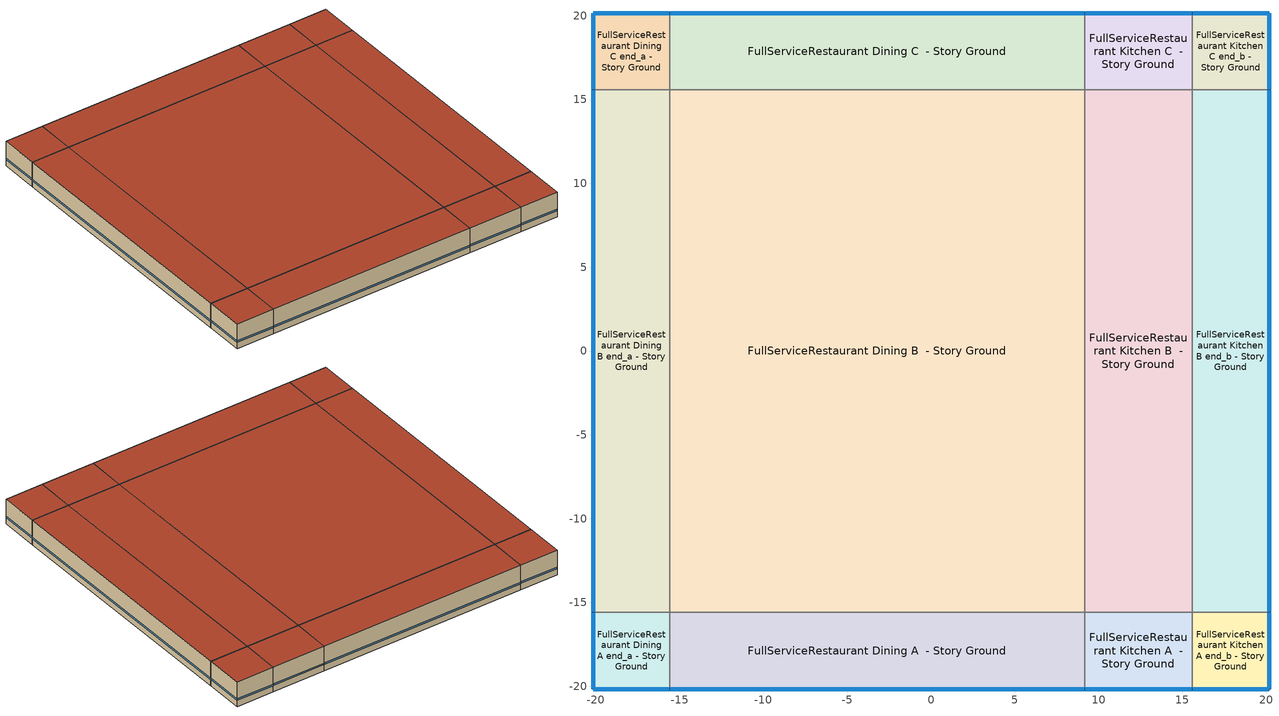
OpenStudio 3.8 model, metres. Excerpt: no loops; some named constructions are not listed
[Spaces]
FullServiceRestaurant Dining A end_a - Story Ground
 floor ground (Foundation F 126 Perim 914 Area 209): -20.16,-20.16 -20.16,-15.59 -15.59,-15.59 -15.59,-20.16 z0
 wall outside: -20.16,-15.59 -20.16,-20.16 -15.59,-20.16 z0:3.05
 wall to FullServiceRestaurant Dining B end_a - Story Ground: -15.59,-15.59 -20.16,-15.59 z0:3.05
 wall to FullServiceRestaurant Dining A  - Story Ground: -15.59,-20.16 -15.59,-15.59 z0:3.05
 window (Window U-0.75 SHGC 0.48): -20.14,-20.16 -15.61,-20.16 / -20.16,-15.61 -20.16,-20.14 z0.76:0.95
 roof outside (Typical IEAD Roof R-21.74): -15.59,-20.16 -15.59,-15.59 -20.16,-15.59 -20.16,-20.16 z3.05
FullServiceRestaurant Dining B end_a - Story Ground
 floor ground (Foundation F 126 Perim 3118 Area 14254): -20.16,-15.59 -20.16,15.59 -15.59,15.59 -15.59,-15.59 z0
 wall outside: -20.16,15.59 -20.16,-15.59 z0:3.05
 wall to FullServiceRestaurant Dining C end_a - Story Ground: -15.59,15.59 -20.16,15.59 z0:3.05
 wall to FullServiceRestaurant Dining B  - Story Ground: -15.59,-15.59 -15.59,15.59 z0:3.05
 window (Window U-0.75 SHGC 0.48): -20.16,15.56 -20.16,-15.56 z0.76:0.95
 roof outside (Typical IEAD Roof R-21.74): -15.59,-15.59 -15.59,15.59 -20.16,15.59 -20.16,-15.59 z3.05
FullServiceRestaurant Dining C end_a - Story Ground
 floor ground (Foundation F 126 Perim 914 Area 209): -20.16,15.59 -20.16,20.16 -15.59,20.16 -15.59,15.59 z0
 wall outside: -15.59,20.16 -20.16,20.16 -20.16,15.59 z0:3.05
 wall to FullServiceRestaurant Dining C  - Story Ground: -15.59,15.59 -15.59,20.16 z0:3.05
 window (Window U-0.75 SHGC 0.48): -20.16,20.14 -20.16,15.61 / -15.61,20.16 -20.14,20.16 z0.76:0.95
 roof outside (Typical IEAD Roof R-21.74): -15.59,15.59 -15.59,20.16 -20.16,20.16 -20.16,15.59 z3.05
FullServiceRestaurant Dining A  - Story Ground
 floor ground (Foundation F 126 Perim 2475 Area 11316): -15.59,-20.16 -15.59,-15.59 9.16,-15.59 9.16,-20.16 z0
 wall outside: -15.59,-20.16 9.16,-20.16 z0:3.05
 wall to FullServiceRestaurant Dining B  - Story Ground: 9.16,-15.59 -15.59,-15.59 z0:3.05
 wall to FullServiceRestaurant Kitchen A  - Story Ground: 9.16,-20.16 9.16,-15.59 z0:3.05
 window (Window U-0.75 SHGC 0.48): -15.56,-20.16 9.14,-20.16 z0.76:0.95
 roof outside (Typical IEAD Roof R-21.74): 9.16,-20.16 9.16,-15.59 -15.59,-15.59 -15.59,-20.16 z3.05
FullServiceRestaurant Dining B  - Story Ground
 floor ground (Foundation F 126 Perim 0 Area 77162): -15.59,-15.59 -15.59,15.59 9.16,15.59 9.16,-15.59 z0
 wall to FullServiceRestaurant Dining C  - Story Ground: 9.16,15.59 -15.59,15.59 z0:3.05
 wall to FullServiceRestaurant Kitchen B  - Story Ground: 9.16,-15.59 9.16,15.59 z0:3.05
 roof outside (Typical IEAD Roof R-21.74): 9.16,-15.59 9.16,15.59 -15.59,15.59 -15.59,-15.59 z3.05
FullServiceRestaurant Dining C  - Story Ground
 floor ground (Foundation F 126 Perim 2475 Area 11316): -15.59,15.59 -15.59,20.16 9.16,20.16 9.16,15.59 z0
 wall outside: 9.16,20.16 -15.59,20.16 z0:3.05
 wall to FullServiceRestaurant Kitchen C  - Story Ground: 9.16,15.59 9.16,20.16 z0:3.05
 window (Window U-0.75 SHGC 0.48): 9.14,20.16 -15.56,20.16 z0.76:0.95
 roof outside (Typical IEAD Roof R-21.74): 9.16,15.59 9.16,20.16 -15.59,20.16 -15.59,15.59 z3.05
FullServiceRestaurant Kitchen A  - Story Ground
 floor ground (Foundation F 126 Perim 643 Area 2939): 9.16,-20.16 9.16,-15.59 15.59,-15.59 15.59,-20.16 z0
 wall outside: 9.16,-20.16 15.59,-20.16 z0:3.05
 wall to FullServiceRestaurant Kitchen B  - Story Ground: 15.59,-15.59 9.16,-15.59 z0:3.05
 wall to FullServiceRestaurant Kitchen A end_b - Story Ground: 15.59,-20.16 15.59,-15.59 z0:3.05
 window (Window U-0.75 SHGC 0.48): 9.19,-20.16 15.56,-20.16 z0.76:0.95
 roof outside (Typical IEAD Roof R-21.74): 15.59,-20.16 15.59,-15.59 9.16,-15.59 9.16,-20.16 z3.05
FullServiceRestaurant Kitchen B  - Story Ground
 floor ground (Foundation F 126 Perim 0 Area 2004): 9.16,-15.59 9.16,15.59 15.59,15.59 15.59,-15.59 z0
 wall to FullServiceRestaurant Kitchen C  - Story Ground: 15.59,15.59 9.16,15.59 z0:3.05
 wall to FullServiceRestaurant Kitchen B end_b - Story Ground: 15.59,-15.59 15.59,15.59 z0:3.05
 roof outside (Typical IEAD Roof R-21.74): 15.59,-15.59 15.59,15.59 9.16,15.59 9.16,-15.59 z3.05
FullServiceRestaurant Kitchen C  - Story Ground
 floor ground (Foundation F 126 Perim 643 Area 2939): 9.16,15.59 9.16,20.16 15.59,20.16 15.59,15.59 z0
 wall outside: 15.59,20.16 9.16,20.16 z0:3.05
 wall to FullServiceRestaurant Kitchen C end_b - Story Ground: 15.59,15.59 15.59,20.16 z0:3.05
 window (Window U-0.75 SHGC 0.48): 15.56,20.16 9.19,20.16 z0.76:0.95
 roof outside (Typical IEAD Roof R-21.74): 15.59,15.59 15.59,20.16 9.16,20.16 9.16,15.59 z3.05
FullServiceRestaurant Kitchen A end_b - Story Ground
 floor ground (Foundation F 126 Perim 914 Area 209): 15.59,-20.16 15.59,-15.59 20.16,-15.59 20.16,-20.16 z0
 wall outside: 15.59,-20.16 20.16,-20.16 20.16,-15.59 z0:3.05
 wall to FullServiceRestaurant Kitchen B end_b - Story Ground: 20.16,-15.59 15.59,-15.59 z0:3.05
 window (Window U-0.75 SHGC 0.48): 15.61,-20.16 20.14,-20.16 / 20.16,-20.14 20.16,-15.61 z0.76:0.95
 roof outside (Typical IEAD Roof R-21.74): 20.16,-20.16 20.16,-15.59 15.59,-15.59 15.59,-20.16 z3.05
FullServiceRestaurant Kitchen B end_b - Story Ground
 floor ground (Foundation F 126 Perim 3118 Area 14254): 15.59,-15.59 15.59,15.59 20.16,15.59 20.16,-15.59 z0
 wall outside: 20.16,-15.59 20.16,15.59 z0:3.05
 wall to FullServiceRestaurant Kitchen C end_b - Story Ground: 20.16,15.59 15.59,15.59 z0:3.05
 window (Window U-0.75 SHGC 0.48): 20.16,-15.56 20.16,15.56 z0.76:0.95
 roof outside (Typical IEAD Roof R-21.74): 20.16,-15.59 20.16,15.59 15.59,15.59 15.59,-15.59 z3.05
FullServiceRestaurant Kitchen C end_b - Story Ground
 floor ground (Foundation F 126 Perim 914 Area 209): 15.59,15.59 15.59,20.16 20.16,20.16 20.16,15.59 z0
 wall outside: 20.16,15.59 20.16,20.16 15.59,20.16 z0:3.05
 window (Window U-0.75 SHGC 0.48): 20.14,20.16 15.61,20.16 / 20.16,15.61 20.16,20.14 z0.76:0.95
 roof outside (Typical IEAD Roof R-21.74): 20.16,15.59 20.16,20.16 15.59,20.16 15.59,15.59 z3.05
[Schedule:Ruleset]
Name | Default Day Schedule | Summer Design Day Schedule | Winter Design Day Schedule
Clothing Schedule | Clothing Schedule Default Winter Clothes
FoodService_Restaurant BLDG_LIGHT_EndUseData | FoodService_Restaurant BLDG_LIGHT_EndUseData Default | FoodService_Restaurant BLDG_LIGHT_EndUseData Summer Design Day | FoodService_Restaurant BLDG_LIGHT_EndUseData Winter Design Day
FoodService_Restaurant BLDG_EQUIP_EndUseData | FoodService_Restaurant BLDG_EQUIP_EndUseData Default | FoodService_Restaurant BLDG_EQUIP_EndUseData Summer Design Day | FoodService_Restaurant BLDG_EQUIP_EndUseData Winter Design Day
FullServiceRestaurant Infil Half On | FullServiceRestaurant Infil Half On Default | FullServiceRestaurant Infil Half On Summer Design Day | FullServiceRestaurant Infil Half On Winter Design Day
FullServiceRestaurant Gas Equip | FullServiceRestaurant Gas Equip Default | FullServiceRestaurant Gas Equip Summer Design Day | FullServiceRestaurant Gas Equip Winter Design Day
FoodService_Restaurant BLDG_LIGHT_EndUseData BPR Adjusted | FoodService_Restaurant BLDG_LIGHT_EndUseData Default 1 | FoodService_Restaurant BLDG_LIGHT_EndUseData Summer Design Day 1 | FoodService_Restaurant BLDG_LIGHT_EndUseData Winter Design Day 1
FoodService_Restaurant BLDG_EQUIP_EndUseData BPR Adjusted | FoodService_Restaurant BLDG_EQUIP_EndUseData Default 1 | FoodService_Restaurant BLDG_EQUIP_EndUseData Summer Design Day 1 | FoodService_Restaurant BLDG_EQUIP_EndUseData Winter Design Day 1
[Schedule:Day]
Clothing Schedule Default Winter Clothes; FoodService_Restaurant BLDG_LIGHT_EndUseData Summer Design Day; FoodService_Restaurant BLDG_EQUIP_EndUseData Summer Design Day; FoodService_Restaurant BLDG_LIGHT_EndUseData Summer Design Day 1; FoodService_Restaurant BLDG_EQUIP_EndUseData Summer Design Day 1: 24, 0, 1
Clothing Schedule Summer Clothes: 24, 0, 0.5
Air Velocity Schedule Default: 24, 0, 0.2
Work Efficiency Schedule Default; FoodService_Restaurant BLDG_LIGHT_EndUseData Winter Design Day; FoodService_Restaurant BLDG_EQUIP_EndUseData Winter Design Day; FullServiceRestaurant Gas Equip Winter Design Day; FoodService_Restaurant BLDG_LIGHT_EndUseData Winter Design Day 1; FoodService_Restaurant BLDG_EQUIP_EndUseData Winter Design Day 1: 24, 0, 0
FullServiceRestaurant Bldg Occ Sat Day: Average, 2, 45, 0, 3, 0, 0.0125, 3, 15, 0.025, 3, 30, 0.0375, 3, 45, 0.05, 4, 0, 0.1625, 4, 15, 0.275, 4, 30, 0.3875, 4, 45, 0.5, 5, 0, 0.4875, 5, 15, 0.475, 5, 30, 0.4625, 5, 45, 0.45, 6, 0, 0.4625, 6, 15, 0.475, 6, 30, 0.4875, 6, 45, 0.5, 7, 45, 0.5, 8, 0, 0.4625, 8, 15, 0.425, 8, 30, 0.3875, 8, 45, 0.35, 9, 0, 0.3375, 9, 15, 0.325, 9, 30, 0.3125, 9, 45, 0.3, 10, 0, 0.35, 10, 15, 0.4, 10, 30, 0.45, 10, 45, 0.5, 11, 0, 0.55, 11, 15, 0.6, 11, 30, 0.65, 11, 45, 0.7, 12, 0, 0.6875, 12, 15, 0.675, 12, 30, 0.6625, 12, 45, 0.65, 13, 0, 0.625, 13, 15, 0.6, 13, 30, 0.575, 13, 45, 0.55, 14, 0, 0.5, 14, 15, 0.45, 14, 30, 0.4, 14, 45, 0.35, 15, 0, 0.275, 15, 15, 0.2, 15, 30, 0.125, 15, 45, 0.05, 16, 0, 0.0375, 16, 15, 0.025, 16, 30, 0.0125, 16, 45, 0, 24, 0, 0
FullServiceRestaurant Bldg Occ Sun Day: Average, 2, 45, 0, 3, 0, 0.0125, 3, 15, 0.025, 3, 30, 0.0375, 3, 45, 0.05, 4, 0, 0.1625, 4, 15, 0.275, 4, 30, 0.3875, 4, 45, 0.5, 5, 15, 0.5, 5, 30, 0.4625, 5, 45, 0.425, 6, 0, 0.3875, 6, 15, 0.35, 6, 30, 0.3125, 6, 45, 0.275, 7, 0, 0.2375, 7, 15, 0.2, 7, 30, 0.466667, 7, 45, 0.433333, 8, 0, 0.4, 8, 15, 0.366667, 8, 30, 0.333333, 8, 45, 0.3, 9, 0, 0.275, 9, 15, 0.25, 9, 30, 0.225, 9, 45, 0.2, 10, 0, 0.2125, 10, 15, 0.225, 10, 30, 0.2375, 10, 45, 0.25, 11, 0, 0.3625, 11, 15, 0.475, 11, 30, 0.5875, 11, 45, 0.7, 12, 0, 0.6125, 12, 15, 0.525, 12, 30, 0.4375, 12, 45, 0.35, 13, 0, 0.3125, 13, 15, 0.275, 13, 30, 0.2375, 13, 45, 0.2, 14, 45, 0.2, 15, 0, 0.1625, 15, 15, 0.125, 15, 30, 0.0875, 15, 45, 0.05, 16, 0, 0.0375, 16, 15, 0.025, 16, 30, 0.0125, 16, 45, 0, 24, 0, 0
FoodService_Restaurant BLDG_LIGHT_EndUseData Default: Average, 0, 15, 0.448694, 0, 30, 0.414388, 0, 45, 0.390493, 1, 0, 0.366598, 1, 15, 0.342703, 1, 30, 0.318808, 1, 45, 0.307923, 2, 0, 0.297039, 2, 15, 0.286154, 2, 30, 0.27527, 2, 45, 0.270536, 3, 0, 0.265803, 3, 15, 0.261069, 3, 30, 0.256336, 3, 45, 0.258912, 4, 0, 0.261488, 4, 15, 0.264065, 4, 30, 0.266641, 4, 45, 0.268898, 5, 0, 0.271156, 5, 15, 0.273413, 5, 30, 0.27567, 5, 45, 0.28172, 6, 0, 0.287771, 6, 15, 0.293821, 6, 30, 0.299872, 6, 45, 0.327251, 7, 0, 0.354631, 7, 15, 0.382011, 7, 30, 0.409391, 7, 45, 0.441211, 8, 0, 0.473031, 8, 15, 0.504852, 8, 30, 0.536672, 8, 45, 0.564383, 9, 0, 0.592093, 9, 15, 0.619803, 9, 30, 0.647513, 9, 45, 0.66562, 10, 0, 0.683728, 10, 15, 0.701835, 10, 30, 0.719943, 10, 45, 0.727528, 11, 0, 0.735112, 11, 15, 0.742697, 11, 30, 0.750282, 11, 45, 0.751146, 12, 0, 0.752009, 12, 15, 0.752873, 12, 30, 0.753736, 12, 45, 0.754057, 13, 0, 0.754377, 13, 15, 0.754698, 13, 30, 0.755019, 13, 45, 0.755124, 14, 0, 0.755229, 14, 15, 0.755334, 14, 30, 0.755439, 14, 45, 0.75514, 15, 0, 0.754842, 15, 15, 0.754543, 15, 30, 0.754245, 15, 45, 0.754332, 16, 0, 0.754418, 16, 15, 0.754505, 16, 30, 0.754592, 16, 45, 0.754481, 17, 0, 0.75437, 17, 15, 0.754259, 17, 30, 0.754149, 17, 45, 0.757791, 18, 0, 0.761434, 18, 15, 0.765076, 18, 30, 0.768719, 18, 45, 0.768791, 19, 0, 0.768863, 19, 15, 0.768935, 19, 30, 0.769007, 19, 45, 0.76771, 20, 0, 0.766413, 20, 15, 0.765115, 20, 30, 0.763818, 20, 45, 0.758298, 21, 0, 0.752779, 21, 15, 0.747259, 21, 30, 0.741739, 21, 45, 0.726026, 22, 0, 0.710313, 22, 15, 0.6946, 22, 30, 0.678887, 22, 45, 0.647068, 23, 0, 0.61525, 23, 15, 0.583431, 23, 30, 0.551612, 23, 45, 0.517306, 24, 0, 0.483
FoodService_Restaurant BLDG_EQUIP_EndUseData Default: Average, 0, 15, 0.039093, 0, 30, 0.0415787, 0, 45, 0.0440643, 1, 0, 0.04655, 1, 15, 0.0490357, 1, 30, 0.0515213, 1, 45, 0.054007, 2, 0, 0.0564927, 2, 15, 0.0589783, 2, 30, 0.061464, 2, 45, 0.0639497, 3, 0, 0.0664353, 3, 15, 0.068921, 3, 30, 0.0901505, 3, 45, 0.11138, 4, 0, 0.132609, 4, 15, 0.153839, 4, 30, 0.15955, 4, 45, 0.165261, 5, 0, 0.170972, 5, 15, 0.176683, 5, 30, 0.181556, 5, 45, 0.186428, 6, 0, 0.191301, 6, 15, 0.196174, 6, 30, 0.214018, 6, 45, 0.231862, 7, 0, 0.249706, 7, 15, 0.26755, 7, 30, 0.297036, 7, 45, 0.326521, 8, 0, 0.356007, 8, 15, 0.385492, 8, 30, 0.406222, 8, 45, 0.426951, 9, 0, 0.44768, 9, 15, 0.46841, 9, 30, 0.476572, 9, 45, 0.484733, 10, 0, 0.492895, 10, 3, 0.494935, 10, 18, 0.526235, 10, 33, 0.53007, 10, 48, 0.533904, 10, 52, 0.534863, 11, 7, 0.533293, 11, 22, 0.531723, 11, 37, 0.530153, 11, 52, 0.528583, 12, 7, 0.530897, 12, 22, 0.533211, 12, 37, 0.535525, 12, 52, 0.537839, 13, 7, 0.536925, 13, 22, 0.536011, 13, 37, 0.535097, 13, 52, 0.534183, 14, 7, 0.534993, 14, 22, 0.535802, 14, 37, 0.536612, 14, 52, 0.537422, 15, 7, 0.539933, 15, 22, 0.542444, 15, 37, 0.544955, 15, 52, 0.547466, 16, 7, 0.547077, 16, 22, 0.546687, 16, 37, 0.546298, 16, 52, 0.545909, 17, 7, 0.539359, 17, 22, 0.532809, 17, 37, 0.526259, 17, 41, 0.524621, 17, 56, 0.461997, 18, 11, 0.44101, 18, 26, 0.420023, 18, 30, 0.414776, 18, 45, 0.374302, 19, 0, 0.333829, 19, 15, 0.293355, 19, 30, 0.252882, 19, 45, 0.216473, 20, 0, 0.180064, 20, 15, 0.143655, 20, 30, 0.107246, 20, 45, 0.093217, 21, 0, 0.079188, 21, 15, 0.065159, 21, 30, 0.05113, 21, 45, 0.047371, 22, 0, 0.043612, 22, 15, 0.039853, 22, 30, 0.036094, 22, 45, 0.0349795, 23, 0, 0.033865, 23, 15, 0.0327505, 23, 30, 0.031636, 23, 45, 0.0341217, 24, 0, 0.0366073
FoodService_Restaurant BLDG_EQUIP_EndUseData Fri Day: Average, 0, 15, 0.1891, 0, 30, 0.190966, 0, 45, 0.192832, 1, 0, 0.194698, 1, 15, 0.196564, 1, 30, 0.19843, 1, 45, 0.200296, 2, 0, 0.202162, 2, 15, 0.204028, 2, 30, 0.205894, 2, 45, 0.207759, 3, 0, 0.209625, 3, 15, 0.211491, 3, 30, 0.227197, 3, 45, 0.242903, 4, 0, 0.258609, 4, 15, 0.274315, 4, 30, 0.278672, 4, 45, 0.283029, 5, 0, 0.287387, 5, 15, 0.291744, 5, 30, 0.295302, 5, 45, 0.29886, 6, 0, 0.302418, 6, 15, 0.305976, 6, 30, 0.318959, 6, 45, 0.331942, 7, 0, 0.344924, 7, 15, 0.357907, 7, 30, 0.382882, 7, 45, 0.407857, 8, 0, 0.432832, 8, 15, 0.457807, 8, 30, 0.474882, 8, 45, 0.491957, 9, 0, 0.509032, 9, 15, 0.526107, 9, 30, 0.538762, 9, 45, 0.551416, 10, 0, 0.56407, 10, 3, 0.567234, 10, 18, 0.611344, 10, 33, 0.611491, 10, 48, 0.611637, 10, 52, 0.611674, 11, 7, 0.607274, 11, 22, 0.602875, 11, 37, 0.598475, 11, 52, 0.594076, 12, 7, 0.590363, 12, 22, 0.58665, 12, 37, 0.582937, 12, 52, 0.579224, 13, 7, 0.577702, 13, 22, 0.576181, 13, 37, 0.57466, 13, 52, 0.573139, 14, 7, 0.572688, 14, 22, 0.572237, 14, 37, 0.571786, 14, 52, 0.571335, 15, 7, 0.575945, 15, 22, 0.580555, 15, 37, 0.585164, 15, 52, 0.589774, 16, 7, 0.589416, 16, 22, 0.589058, 16, 37, 0.588699, 16, 52, 0.588341, 17, 7, 0.583774, 17, 22, 0.579206, 17, 37, 0.574639, 17, 41, 0.573497, 17, 56, 0.534739, 18, 11, 0.521869, 18, 26, 0.508999, 18, 30, 0.505781, 18, 45, 0.489474, 19, 0, 0.473167, 19, 15, 0.456859, 19, 30, 0.440552, 19, 45, 0.412719, 20, 0, 0.384886, 20, 15, 0.357053, 20, 30, 0.32922, 20, 45, 0.296736, 21, 0, 0.264253, 21, 15, 0.231769, 21, 30, 0.199285, 21, 45, 0.196175, 22, 0, 0.193065, 22, 15, 0.189956, 22, 30, 0.186846, 22, 45, 0.18601, 23, 0, 0.185174, 23, 15, 0.184338, 23, 30, 0.183502, 23, 45, 0.185368, 24, 0, 0.187234
FoodService_Restaurant BLDG_EQUIP_EndUseData Sat Day: Average, 0, 15, 0.185575, 0, 30, 0.186396, 0, 45, 0.187216, 1, 0, 0.203425, 1, 15, 0.219634, 1, 30, 0.235842, 1, 45, 0.252051, 2, 0, 0.256675, 2, 15, 0.2613, 2, 30, 0.265925, 2, 45, 0.270549, 3, 0, 0.273171, 3, 15, 0.275793, 3, 30, 0.278415, 3, 45, 0.281037, 4, 0, 0.294996, 4, 15, 0.308955, 4, 30, 0.322914, 4, 45, 0.336873, 5, 0, 0.410238, 5, 15, 0.483603, 5, 30, 0.556968, 5, 45, 0.630333, 6, 0, 0.631676, 6, 15, 0.63302, 6, 30, 0.634363, 6, 45, 0.635706, 7, 0, 0.63287, 7, 15, 0.630034, 7, 30, 0.627198, 7, 45, 0.624362, 8, 0, 0.619811, 8, 15, 0.615259, 8, 30, 0.610708, 8, 45, 0.606156, 9, 0, 0.602105, 9, 15, 0.598055, 9, 30, 0.594004, 9, 45, 0.589953, 10, 0, 0.589332, 10, 15, 0.588712, 10, 30, 0.588091, 10, 45, 0.587471, 11, 0, 0.575236, 11, 15, 0.563001, 11, 30, 0.550766, 11, 45, 0.538531, 12, 0, 0.527318, 12, 15, 0.516104, 12, 30, 0.50489, 12, 45, 0.493676, 13, 0, 0.477995, 13, 15, 0.462314, 13, 30, 0.446633, 13, 45, 0.430952, 14, 0, 0.401067, 14, 15, 0.371182, 14, 30, 0.341297, 14, 45, 0.311413, 15, 0, 0.286056, 15, 15, 0.2607, 15, 30, 0.235343, 15, 45, 0.209987, 16, 0, 0.200088, 16, 15, 0.19019, 16, 30, 0.180292, 16, 45, 0.170394, 17, 0, 0.168855, 17, 15, 0.167317, 17, 30, 0.165778, 17, 45, 0.16424, 18, 0, 0.16506, 18, 15, 0.165881, 18, 30, 0.166702, 18, 45, 0.167522, 19, 0, 0.168343, 19, 15, 0.169163, 19, 30, 0.169984, 19, 45, 0.170805, 20, 0, 0.171625, 20, 15, 0.172446, 20, 30, 0.173266, 20, 45, 0.174087, 21, 0, 0.174907, 21, 15, 0.175728, 21, 30, 0.176549, 21, 45, 0.177369, 22, 0, 0.17819, 22, 15, 0.17901, 22, 30, 0.179831, 22, 45, 0.180652, 23, 0, 0.181472, 23, 15, 0.182293, 23, 30, 0.183113, 23, 45, 0.183934, 24, 0, 0.184755
FoodService_Restaurant BLDG_EQUIP_EndUseData Sun Day: Average, 0, 15, 0.182293, 0, 30, 0.182987, 0, 45, 0.183682, 1, 0, 0.19809, 1, 15, 0.212498, 1, 30, 0.226906, 1, 45, 0.241314, 2, 0, 0.246815, 2, 15, 0.252316, 2, 30, 0.257817, 2, 45, 0.263318, 3, 0, 0.265581, 3, 15, 0.267844, 3, 30, 0.270108, 3, 45, 0.272371, 4, 0, 0.283074, 4, 15, 0.293777, 4, 30, 0.30448, 4, 45, 0.315184, 5, 0, 0.391386, 5, 15, 0.467589, 5, 30, 0.543791, 5, 45, 0.619994, 6, 0, 0.62071, 6, 15, 0.621426, 6, 30, 0.622142, 6, 45, 0.622858, 7, 0, 0.620394, 7, 15, 0.61793, 7, 30, 0.615466, 7, 45, 0.613002, 8, 0, 0.608504, 8, 15, 0.604005, 8, 30, 0.599506, 8, 45, 0.595007, 9, 0, 0.5914, 9, 15, 0.587794, 9, 30, 0.584187, 9, 45, 0.580581, 10, 0, 0.577031, 10, 15, 0.573481, 10, 30, 0.569932, 10, 45, 0.566382, 11, 0, 0.551801, 11, 15, 0.53722, 11, 30, 0.522639, 11, 45, 0.508058, 12, 0, 0.494663, 12, 15, 0.481269, 12, 30, 0.467874, 12, 45, 0.45448, 13, 0, 0.422902, 13, 15, 0.391324, 13, 30, 0.359746, 13, 45, 0.328168, 14, 0, 0.301034, 14, 15, 0.2739, 14, 30, 0.246766, 14, 45, 0.219632, 15, 0, 0.217227, 15, 15, 0.214822, 15, 30, 0.212417, 15, 45, 0.210012, 16, 0, 0.200502, 16, 15, 0.190991, 16, 30, 0.18148, 16, 45, 0.17197, 17, 0, 0.170037, 17, 15, 0.168105, 17, 30, 0.166172, 17, 45, 0.16424, 18, 0, 0.164934, 18, 15, 0.165629, 18, 30, 0.166323, 18, 45, 0.167017, 19, 0, 0.167712, 19, 15, 0.168406, 19, 30, 0.1691, 19, 45, 0.169795, 20, 0, 0.170489, 20, 15, 0.171183, 20, 30, 0.171878, 20, 45, 0.172572, 21, 0, 0.173266, 21, 15, 0.173961, 21, 30, 0.174655, 21, 45, 0.175349, 22, 0, 0.176044, 22, 15, 0.176738, 22, 30, 0.177433, 22, 45, 0.178127, 23, 0, 0.178821, 23, 15, 0.179516, 23, 30, 0.18021, 23, 45, 0.180904, 24, 0, 0.181599
FullServiceRestaurant Infil Half On Default; FullServiceRestaurant Infil Half On Winter Design Day; FullServiceRestaurant Infil Half On Summer Design Day; FullServiceRestaurant Infil Half On Default|WntrDsn|SmrDsn|Sun|Sat Day: 5, 0, 1, 24, 0, 0.5
FullServiceRestaurant Gas Equip Default; autogen FullServiceRestaurant Gas Equip 1_day_sch: Average, 0, 15, 0.0275, 0, 30, 0.02, 4, 30, 0.02, 4, 45, 0.0275, 5, 0, 0.035, 5, 15, 0.0425, 5, 30, 0.05, 5, 45, 0.0625, 6, 0, 0.075, 6, 15, 0.0875, 6, 30, 0.1, 6, 45, 0.1125, 7, 0, 0.125, 7, 15, 0.1375, 7, 30, 0.15, 7, 45, 0.1625, 8, 0, 0.175, 8, 15, 0.1875, 8, 30, 0.2, 8, 45, 0.1875, 9, 0, 0.175, 9, 15, 0.1625, 9, 30, 0.15, 9, 45, 0.175, 10, 0, 0.2, 10, 15, 0.225, 10, 30, 0.25, 12, 30, 0.25, 12, 45, 0.2375, 13, 0, 0.225, 13, 15, 0.2125, 13, 30, 0.2, 13, 45, 0.1875, 14, 0, 0.175, 14, 15, 0.1625, 14, 30, 0.15, 14, 45, 0.1625, 15, 0, 0.175, 15, 15, 0.1875, 15, 30, 0.2, 15, 45, 0.225, 16, 0, 0.25, 16, 15, 0.275, 16, 30, 0.3, 18, 0, 0.3, 18, 15, 0.2875, 18, 30, 0.275, 18, 45, 0.2625, 19, 0, 0.25, 19, 15, 0.2375, 19, 30, 0.225, 19, 45, 0.2125, 20, 0, 0.2, 20, 30, 0.2, 20, 45, 0.1875, 21, 0, 0.175, 21, 15, 0.1625, 21, 30, 0.15, 21, 45, 0.1375, 22, 0, 0.125, 22, 15, 0.1125, 22, 30, 0.1, 22, 45, 0.0875, 23, 0, 0.075, 23, 15, 0.0625, 23, 30, 0.05, 23, 45, 0.0425, 24, 0, 0.035
FullServiceRestaurant Gas Equip Default|Sun Day: Average, 1, 45, 0.02, 2, 0, 0.0275, 2, 15, 0.035, 2, 30, 0.0425, 2, 45, 0.05, 3, 0, 0.0625, 3, 15, 0.075, 3, 30, 0.0875, 3, 45, 0.1, 4, 0, 0.1125, 4, 15, 0.125, 4, 30, 0.1375, 4, 45, 0.15, 5, 0, 0.1625, 5, 15, 0.175, 5, 30, 0.1875, 5, 45, 0.2, 6, 0, 0.2125, 6, 15, 0.225, 6, 30, 0.2375, 6, 45, 0.25, 7, 0, 0.2375, 7, 15, 0.225, 7, 30, 0.2125, 7, 45, 0.2, 8, 0, 0.1875, 8, 15, 0.175, 8, 30, 0.1625, 8, 45, 0.15, 9, 0, 0.1625, 9, 15, 0.175, 9, 30, 0.1875, 9, 45, 0.2, 10, 0, 0.225, 10, 15, 0.25, 10, 30, 0.275, 10, 45, 0.3, 11, 45, 0.3, 12, 0, 0.1875, 12, 15, 0.175, 12, 30, 0.1625, 12, 45, 0.15, 13, 0, 0.1375, 13, 15, 0.125, 13, 30, 0.1125, 13, 45, 0.1, 14, 0, 0.0875, 14, 15, 0.075, 14, 30, 0.0625, 14, 45, 0.05, 15, 0, 0.0425, 15, 15, 0.035, 15, 30, 0.0275, 15, 45, 0.02, 24, 0, 0.02
FullServiceRestaurant Gas Equip Summer Design Day: 24, 0, 0.25
Building Hours of Operation NonResidential Saturday; Building Hours of Operation NonResidential Sunday: 4, 15, 0, 15, 15, 1, 24, 0, 0
autogen FoodService_Restaurant BLDG_LIGHT_EndUseData 0_day_sch; autogen FoodService_Restaurant BLDG_LIGHT_EndUseData 1_day_sch: Average, 0, 15, 0.360608, 0, 30, 0.316867, 0, 45, 0.286401, 1, 0, 0.255935, 1, 15, 0.225469, 1, 30, 0.195003, 1, 45, 0.181126, 2, 0, 0.167248, 2, 15, 0.15337, 2, 30, 0.139492, 2, 45, 0.133457, 3, 0, 0.127421, 3, 15, 0.121386, 3, 30, 0.115351, 3, 45, 0.118636, 4, 0, 0.121921, 4, 15, 0.125206, 4, 30, 0.128491, 4, 45, 0.131369, 5, 0, 0.134247, 5, 15, 0.137124, 5, 30, 0.140002, 5, 45, 0.147717, 6, 0, 0.155431, 6, 15, 0.163145, 6, 30, 0.17086, 6, 45, 0.205769, 7, 0, 0.240678, 7, 15, 0.275587, 7, 30, 0.310496, 7, 45, 0.351067, 8, 0, 0.391638, 8, 15, 0.432209, 8, 30, 0.47278, 8, 45, 0.508111, 9, 0, 0.543441, 9, 15, 0.578772, 9, 30, 0.614102, 9, 45, 0.637189, 10, 0, 0.660276, 10, 15, 0.683363, 10, 30, 0.70645, 10, 45, 0.716121, 11, 0, 0.725791, 11, 15, 0.735462, 11, 30, 0.745133, 11, 45, 0.746234, 12, 0, 0.747335, 12, 15, 0.748436, 12, 30, 0.749537, 12, 45, 0.749945, 13, 0, 0.750354, 13, 15, 0.750763, 13, 30, 0.751172, 13, 45, 0.751306, 14, 0, 0.75144, 14, 15, 0.751574, 14, 30, 0.751708, 14, 45, 0.751327, 15, 0, 0.750946, 15, 15, 0.750566, 15, 30, 0.750185, 15, 45, 0.750296, 16, 0, 0.750406, 16, 15, 0.750517, 16, 30, 0.750628, 16, 45, 0.750486, 17, 0, 0.750345, 17, 15, 0.750204, 17, 30, 0.750063, 17, 45, 0.754707, 18, 0, 0.759351, 18, 15, 0.763995, 18, 30, 0.768639, 18, 45, 0.768731, 19, 0, 0.768823, 19, 15, 0.768915, 19, 30, 0.769007, 19, 45, 0.767353, 20, 0, 0.765699, 20, 15, 0.764045, 20, 30, 0.762391, 20, 45, 0.755353, 21, 0, 0.748316, 21, 15, 0.741278, 21, 30, 0.73424, 21, 45, 0.714206, 22, 0, 0.694172, 22, 15, 0.674138, 22, 30, 0.654104, 22, 45, 0.613535, 23, 0, 0.572966, 23, 15, 0.532397, 23, 30, 0.491828, 23, 45, 0.448088, 24, 0, 0.404348
autogen FullServiceRestaurant Activity 0_day_sch; autogen FullServiceRestaurant Activity 1_day_sch: Average, 24, 0, 120
autogen FullServiceRestaurant ClgSetp 0_day_sch; autogen FullServiceRestaurant ClgSetp 1_day_sch; autogen FullServiceRestaurant ClgSetp Kitchen 0_day_sch; autogen FullServiceRestaurant ClgSetp Kitchen 1_day_sch: Average, 1, 0, 21.6667, 5, 0, 25, 24, 0, 21.6667
autogen FullServiceRestaurant HtgSetp 0_day_sch; autogen FullServiceRestaurant HtgSetp 1_day_sch; autogen FullServiceRestaurant HtgSetp Kitchen 0_day_sch; autogen FullServiceRestaurant HtgSetp Kitchen 1_day_sch: Average, 1, 0, 20, 5, 0, 18.3333, 24, 0, 20
FoodService_Restaurant BLDG_LIGHT_EndUseData Default 1: No, 0, 15, 0.360608, 0, 30, 0.316867, 0, 45, 0.286401, 1, 0, 0.255935, 1, 15, 0.225469, 1, 30, 0.195003, 1, 45, 0.181126, 2, 0, 0.167248, 2, 15, 0.15337, 2, 30, 0.139492, 2, 45, 0.133457, 3, 0, 0.127421, 3, 15, 0.121386, 3, 30, 0.115351, 3, 45, 0.118636, 4, 0, 0.121921, 4, 15, 0.125206, 4, 30, 0.128491, 4, 45, 0.131369, 5, 0, 0.134247, 5, 15, 0.137124, 5, 30, 0.140002, 5, 45, 0.147717, 6, 0, 0.155431, 6, 15, 0.163145, 6, 30, 0.17086, 6, 45, 0.205769, 7, 0, 0.240678, 7, 15, 0.275587, 7, 30, 0.310496, 7, 45, 0.351067, 8, 0, 0.391638, 8, 15, 0.432209, 8, 30, 0.47278, 8, 45, 0.508111, 9, 0, 0.543441, 9, 15, 0.578772, 9, 30, 0.614102, 9, 45, 0.637189, 10, 0, 0.660276, 10, 15, 0.683363, 10, 30, 0.70645, 10, 45, 0.716121, 11, 0, 0.725791, 11, 15, 0.735462, 11, 30, 0.745133, 11, 45, 0.746234, 12, 0, 0.747335, 12, 15, 0.748436, 12, 30, 0.749537, 12, 45, 0.749945, 13, 0, 0.750354, 13, 15, 0.750763, 13, 30, 0.751172, 13, 45, 0.751306, 14, 0, 0.75144, 14, 15, 0.751574, 14, 30, 0.751708, 14, 45, 0.751327, 15, 0, 0.750946, 15, 15, 0.750566, 15, 30, 0.750185, 15, 45, 0.750296, 16, 0, 0.750406, 16, 15, 0.750517, 16, 30, 0.750628, 16, 45, 0.750486, 17, 0, 0.750345, 17, 15, 0.750204, 17, 30, 0.750063, 17, 45, 0.754707, 18, 0, 0.759351, 18, 15, 0.763995, 18, 30, 0.768639, 18, 45, 0.768731, 19, 0, 0.768823, 19, 15, 0.768915, 19, 30, 0.769007, 19, 45, 0.767353, 20, 0, 0.765699, 20, 15, 0.764045, 20, 30, 0.762391, 20, 45, 0.755353, 21, 0, 0.748316, 21, 15, 0.741278, 21, 30, 0.73424, 21, 45, 0.714206, 22, 0, 0.694172, 22, 15, 0.674138, 22, 30, 0.654104, 22, 45, 0.613535, 23, 0, 0.572966, 23, 15, 0.532397, 23, 30, 0.491828, 23, 45, 0.448088, 24, 0, 0.404348
FoodService_Restaurant BLDG_EQUIP_EndUseData Default 1: No, 0, 15, 0.16978, 0, 30, 0.171627, 0, 45, 0.173473, 1, 0, 0.17532, 1, 15, 0.177167, 1, 30, 0.179013, 1, 45, 0.18086, 2, 0, 0.182707, 2, 15, 0.184553, 2, 30, 0.1864, 2, 45, 0.188247, 3, 0, 0.190093, 3, 15, 0.19194, 3, 30, 0.207712, 3, 45, 0.223484, 4, 0, 0.239256, 4, 15, 0.255028, 4, 30, 0.259271, 4, 45, 0.263514, 5, 0, 0.267757, 5, 15, 0.272, 5, 30, 0.27562, 5, 45, 0.27924, 6, 0, 0.28286, 6, 15, 0.28648, 6, 30, 0.299737, 6, 45, 0.312994, 7, 0, 0.326251, 7, 15, 0.339508, 7, 30, 0.361413, 7, 45, 0.383319, 8, 0, 0.405225, 8, 15, 0.42713, 8, 30, 0.442531, 8, 45, 0.457932, 9, 0, 0.473332, 9, 15, 0.488733, 9, 30, 0.494796, 9, 45, 0.50086, 10, 0, 0.506923, 10, 3, 0.508439, 10, 18, 0.531693, 10, 33, 0.534542, 10, 48, 0.537391, 10, 52, 0.538103, 11, 7, 0.536936, 11, 22, 0.53577, 11, 37, 0.534604, 11, 52, 0.533437, 12, 7, 0.535156, 12, 22, 0.536876, 12, 37, 0.538595, 12, 52, 0.540314, 13, 7, 0.539635, 13, 22, 0.538956, 13, 37, 0.538277, 13, 52, 0.537598, 14, 7, 0.538199, 14, 22, 0.538801, 14, 37, 0.539402, 14, 52, 0.540004, 15, 7, 0.541869, 15, 22, 0.543735, 15, 37, 0.5456, 15, 52, 0.547466, 16, 7, 0.547177, 16, 22, 0.546888, 16, 37, 0.546598, 16, 52, 0.546309, 17, 7, 0.541443, 17, 22, 0.536577, 17, 37, 0.53171, 17, 41, 0.530494, 17, 56, 0.483968, 18, 11, 0.468376, 18, 26, 0.452784, 18, 30, 0.448886, 18, 45, 0.418817, 19, 0, 0.388748, 19, 15, 0.358679, 19, 30, 0.32861, 19, 45, 0.301561, 20, 0, 0.274512, 20, 15, 0.247462, 20, 30, 0.220413, 20, 45, 0.20999, 21, 0, 0.199568, 21, 15, 0.189145, 21, 30, 0.178723, 21, 45, 0.17593, 22, 0, 0.173137, 22, 15, 0.170344, 22, 30, 0.167552, 22, 45, 0.166724, 23, 0, 0.165896, 23, 15, 0.165068, 23, 30, 0.16424, 23, 45, 0.166086, 24, 0, 0.167933
[Schedule:Rule]
Schedule Rule 1: Schedule Ruleset=Clothing Schedule; Rule Order=0; Day Schedule=Clothing Schedule Summer Clothes; Date Specification Type=DateRange; Start Month=5; Start Day=1; End Month=9; End Day=30
Schedule Rule 6: Schedule Ruleset=FoodService_Restaurant BLDG_EQUIP_EndUseData; Rule Order=2; Day Schedule=FoodService_Restaurant BLDG_EQUIP_EndUseData Fri Day; Date Specification Type=DateRange; Start Month=1; Start Day=1; End Month=12; End Day=31; Apply Friday=Yes
Schedule Rule 7: Schedule Ruleset=FoodService_Restaurant BLDG_EQUIP_EndUseData; Rule Order=1; Day Schedule=FoodService_Restaurant BLDG_EQUIP_EndUseData Sat Day; Date Specification Type=DateRange; Start Month=1; Start Day=1; End Month=12; End Day=31; Apply Saturday=Yes
Schedule Rule 8: Schedule Ruleset=FoodService_Restaurant BLDG_EQUIP_EndUseData; Rule Order=0; Day Schedule=FoodService_Restaurant BLDG_EQUIP_EndUseData Sun Day; Date Specification Type=DateRange; Start Month=1; Start Day=1; End Month=12; End Day=31; Apply Sunday=Yes
Schedule Rule 9: Schedule Ruleset=FullServiceRestaurant Infil Half On; Rule Order=0; Day Schedule=FullServiceRestaurant Infil Half On Default|WntrDsn|SmrDsn|Sun|Sat Day; Date Specification Type=DateRange; Start Month=1; Start Day=1; End Month=12; End Day=31; Apply Saturday=Yes; Apply Sunday=Yes
Schedule Rule 10: Schedule Ruleset=FullServiceRestaurant Gas Equip; Rule Order=0; Day Schedule=FullServiceRestaurant Gas Equip Default|Sun Day; Date Specification Type=DateRange; Start Month=1; Start Day=1; End Month=12; End Day=31; Apply Sunday=Yes
autogen FoodService_Restaurant BLDG_LIGHT_EndUseData 0: Schedule Ruleset=FoodService_Restaurant BLDG_LIGHT_EndUseData; Rule Order=0; Day Schedule=autogen FoodService_Restaurant BLDG_LIGHT_EndUseData 0_day_sch; Date Specification Type=SpecificDates; Apply Friday=Yes; Apply Saturday=Yes; Apply Sunday=Yes; Apply Monday=Yes; Apply Tuesday=Yes; Apply Wednesday=Yes; Apply Thursday=Yes; Specific Month 1=1; Specific Day 1=6; Specific Month 2=1; Specific Day 2=13; Specific Month 3=1; Specific Day 3=20; Specific Month 4=1; Specific Day 4=27; Specific Month 5=2; Specific Day 5=3; Specific Month 6=2; Specific Day 6=10; Specific Month 7=2; Specific Day 7=17; Specific Month 8=2; Specific Day 8=24; Specific Month 9=3; Specific Day 9=3; Specific Month 10=3; Specific Day 10=10; Specific Month 11=3; Specific Day 11=17; Specific Month 12=3; Specific Day 12=24; Specific Month 13=3; Specific Day 13=31; Specific Month 14=4; Specific Day 14=7; Specific Month 15=4; Specific Day 15=14; Specific Month 16=4; Specific Day 16=21; Specific Month 17=4; Specific Day 17=28; Specific Month 18=5; Specific Day 18=5; Specific Month 19=5; Specific Day 19=12; Specific Month 20=5; Specific Day 20=19; Specific Month 21=5; Specific Day 21=26; Specific Month 22=6; Specific Day 22=2; Specific Month 23=6; Specific Day 23=9; Specific Month 24=6; Specific Day 24=16; Specific Month 25=6; Specific Day 25=23; Specific Month 26=6; Specific Day 26=30; Specific Month 27=7; Specific Day 27=7; Specific Month 28=7; Specific Day 28=14; Specific Month 29=7; Specific Day 29=21; Specific Month 30=7; Specific Day 30=28; Specific Month 31=8; Specific Day 31=4; Specific Month 32=8; Specific Day 32=11; Specific Month 33=8; Specific Day 33=18; Specific Month 34=8; Specific Day 34=25; Specific Month 35=9; Specific Day 35=1; Specific Month 36=9; Specific Day 36=8; Specific Month 37=9; Specific Day 37=15; Specific Month 38=9; Specific Day 38=22; Specific Month 39=9; Specific Day 39=29; Specific Month 40=10; Specific Day 40=6; Specific Month 41=10; Specific Day 41=13; Specific Month 42=10; Specific Day 42=20; Specific Month 43=10; Specific Day 43=27; Specific Month 44=11; Specific Day 44=3; Specific Month 45=11; Specific Day 45=10; Specific Month 46=11; Specific Day 46=17; Specific Month 47=11; Specific Day 47=24; Specific Month 48=12; Specific Day 48=1; Specific Month 49=12; Specific Day 49=8; Specific Month 50=12; Specific Day 50=15; Specific Month 51=12; Specific Day 51=22; Specific Month 52=12; Specific Day 52=29
autogen FoodService_Restaurant BLDG_LIGHT_EndUseData 1: Schedule Ruleset=FoodService_Restaurant BLDG_LIGHT_EndUseData; Rule Order=1; Day Schedule=autogen FoodService_Restaurant BLDG_LIGHT_EndUseData 1_day_sch; Date Specification Type=SpecificDates; Apply Friday=Yes; Apply Saturday=Yes; Apply Sunday=Yes; Apply Monday=Yes; Apply Tuesday=Yes; Apply Wednesday=Yes; Apply Thursday=Yes; Specific Month 1=1; Specific Day 1=7; Specific Month 2=1; Specific Day 2=14; Specific Month 3=1; Specific Day 3=21; Specific Month 4=1; Specific Day 4=28; Specific Month 5=2; Specific Day 5=4; Specific Month 6=2; Specific Day 6=11; Specific Month 7=2; Specific Day 7=18; Specific Month 8=2; Specific Day 8=25; Specific Month 9=3; Specific Day 9=4; Specific Month 10=3; Specific Day 10=11; Specific Month 11=3; Specific Day 11=18; Specific Month 12=3; Specific Day 12=25; Specific Month 13=4; Specific Day 13=1; Specific Month 14=4; Specific Day 14=8; Specific Month 15=4; Specific Day 15=15; Specific Month 16=4; Specific Day 16=22; Specific Month 17=4; Specific Day 17=29; Specific Month 18=5; Specific Day 18=6; Specific Month 19=5; Specific Day 19=13; Specific Month 20=5; Specific Day 20=20; Specific Month 21=5; Specific Day 21=27; Specific Month 22=6; Specific Day 22=3; Specific Month 23=6; Specific Day 23=10; Specific Month 24=6; Specific Day 24=17; Specific Month 25=6; Specific Day 25=24; Specific Month 26=7; Specific Day 26=1; Specific Month 27=7; Specific Day 27=8; Specific Month 28=7; Specific Day 28=15; Specific Month 29=7; Specific Day 29=22; Specific Month 30=7; Specific Day 30=29; Specific Month 31=8; Specific Day 31=5; Specific Month 32=8; Specific Day 32=12; Specific Month 33=8; Specific Day 33=19; Specific Month 34=8; Specific Day 34=26; Specific Month 35=9; Specific Day 35=2; Specific Month 36=9; Specific Day 36=9; Specific Month 37=9; Specific Day 37=16; Specific Month 38=9; Specific Day 38=23; Specific Month 39=9; Specific Day 39=30; Specific Month 40=10; Specific Day 40=7; Specific Month 41=10; Specific Day 41=14; Specific Month 42=10; Specific Day 42=21; Specific Month 43=10; Specific Day 43=28; Specific Month 44=11; Specific Day 44=4; Specific Month 45=11; Specific Day 45=11; Specific Month 46=11; Specific Day 46=18; Specific Month 47=11; Specific Day 47=25; Specific Month 48=12; Specific Day 48=2; Specific Month 49=12; Specific Day 49=9; Specific Month 50=12; Specific Day 50=16; Specific Month 51=12; Specific Day 51=23; Specific Month 52=12; Specific Day 52=30
autogen FullServiceRestaurant Gas Equip 1: Schedule Ruleset=FullServiceRestaurant Gas Equip; Rule Order=1; Day Schedule=autogen FullServiceRestaurant Gas Equip 1_day_sch; Date Specification Type=SpecificDates; Apply Friday=Yes; Apply Saturday=Yes; Apply Sunday=Yes; Apply Monday=Yes; Apply Tuesday=Yes; Apply Wednesday=Yes; Apply Thursday=Yes; Specific Month 1=1; Specific Day 1=6; Specific Month 2=1; Specific Day 2=13; Specific Month 3=1; Specific Day 3=20; Specific Month 4=1; Specific Day 4=27; Specific Month 5=2; Specific Day 5=3; Specific Month 6=2; Specific Day 6=10; Specific Month 7=2; Specific Day 7=17; Specific Month 8=2; Specific Day 8=24; Specific Month 9=3; Specific Day 9=3; Specific Month 10=3; Specific Day 10=10; Specific Month 11=3; Specific Day 11=17; Specific Month 12=3; Specific Day 12=24; Specific Month 13=3; Specific Day 13=31; Specific Month 14=4; Specific Day 14=7; Specific Month 15=4; Specific Day 15=14; Specific Month 16=4; Specific Day 16=21; Specific Month 17=4; Specific Day 17=28; Specific Month 18=5; Specific Day 18=5; Specific Month 19=5; Specific Day 19=12; Specific Month 20=5; Specific Day 20=19; Specific Month 21=5; Specific Day 21=26; Specific Month 22=6; Specific Day 22=2; Specific Month 23=6; Specific Day 23=9; Specific Month 24=6; Specific Day 24=16; Specific Month 25=6; Specific Day 25=23; Specific Month 26=6; Specific Day 26=30; Specific Month 27=7; Specific Day 27=7; Specific Month 28=7; Specific Day 28=14; Specific Month 29=7; Specific Day 29=21; Specific Month 30=7; Specific Day 30=28; Specific Month 31=8; Specific Day 31=4; Specific Month 32=8; Specific Day 32=11; Specific Month 33=8; Specific Day 33=18; Specific Month 34=8; Specific Day 34=25; Specific Month 35=9; Specific Day 35=1; Specific Month 36=9; Specific Day 36=8; Specific Month 37=9; Specific Day 37=15; Specific Month 38=9; Specific Day 38=22; Specific Month 39=9; Specific Day 39=29; Specific Month 40=10; Specific Day 40=6; Specific Month 41=10; Specific Day 41=13; Specific Month 42=10; Specific Day 42=20; Specific Month 43=10; Specific Day 43=27; Specific Month 44=11; Specific Day 44=3; Specific Month 45=11; Specific Day 45=10; Specific Month 46=11; Specific Day 46=17; Specific Month 47=11; Specific Day 47=24; Specific Month 48=12; Specific Day 48=1; Specific Month 49=12; Specific Day 49=8; Specific Month 50=12; Specific Day 50=15; Specific Month 51=12; Specific Day 51=22; Specific Month 52=12; Specific Day 52=29
autogen FoodService_Restaurant BLDG_LIGHT_EndUseData 0 1: Schedule Ruleset=FoodService_Restaurant BLDG_LIGHT_EndUseData BPR Adjusted; Rule Order=0; Day Schedule=autogen FoodService_Restaurant BLDG_LIGHT_EndUseData 0_day_sch; Date Specification Type=SpecificDates; Apply Friday=Yes; Apply Saturday=Yes; Apply Sunday=Yes; Apply Monday=Yes; Apply Tuesday=Yes; Apply Wednesday=Yes; Apply Thursday=Yes; Specific Month 1=1; Specific Day 1=6; Specific Month 2=1; Specific Day 2=13; Specific Month 3=1; Specific Day 3=20; Specific Month 4=1; Specific Day 4=27; Specific Month 5=2; Specific Day 5=3; Specific Month 6=2; Specific Day 6=10; Specific Month 7=2; Specific Day 7=17; Specific Month 8=2; Specific Day 8=24; Specific Month 9=3; Specific Day 9=3; Specific Month 10=3; Specific Day 10=10; Specific Month 11=3; Specific Day 11=17; Specific Month 12=3; Specific Day 12=24; Specific Month 13=3; Specific Day 13=31; Specific Month 14=4; Specific Day 14=7; Specific Month 15=4; Specific Day 15=14; Specific Month 16=4; Specific Day 16=21; Specific Month 17=4; Specific Day 17=28; Specific Month 18=5; Specific Day 18=5; Specific Month 19=5; Specific Day 19=12; Specific Month 20=5; Specific Day 20=19; Specific Month 21=5; Specific Day 21=26; Specific Month 22=6; Specific Day 22=2; Specific Month 23=6; Specific Day 23=9; Specific Month 24=6; Specific Day 24=16; Specific Month 25=6; Specific Day 25=23; Specific Month 26=6; Specific Day 26=30; Specific Month 27=7; Specific Day 27=7; Specific Month 28=7; Specific Day 28=14; Specific Month 29=7; Specific Day 29=21; Specific Month 30=7; Specific Day 30=28; Specific Month 31=8; Specific Day 31=4; Specific Month 32=8; Specific Day 32=11; Specific Month 33=8; Specific Day 33=18; Specific Month 34=8; Specific Day 34=25; Specific Month 35=9; Specific Day 35=1; Specific Month 36=9; Specific Day 36=8; Specific Month 37=9; Specific Day 37=15; Specific Month 38=9; Specific Day 38=22; Specific Month 39=9; Specific Day 39=29; Specific Month 40=10; Specific Day 40=6; Specific Month 41=10; Specific Day 41=13; Specific Month 42=10; Specific Day 42=20; Specific Month 43=10; Specific Day 43=27; Specific Month 44=11; Specific Day 44=3; Specific Month 45=11; Specific Day 45=10; Specific Month 46=11; Specific Day 46=17; Specific Month 47=11; Specific Day 47=24; Specific Month 48=12; Specific Day 48=1; Specific Month 49=12; Specific Day 49=8; Specific Month 50=12; Specific Day 50=15; Specific Month 51=12; Specific Day 51=22; Specific Month 52=12; Specific Day 52=29
autogen FoodService_Restaurant BLDG_LIGHT_EndUseData 2: Schedule Ruleset=FoodService_Restaurant BLDG_LIGHT_EndUseData BPR Adjusted; Rule Order=1; Day Schedule=autogen FoodService_Restaurant BLDG_LIGHT_EndUseData 1_day_sch; Date Specification Type=SpecificDates; Apply Friday=Yes; Apply Saturday=Yes; Apply Sunday=Yes; Apply Monday=Yes; Apply Tuesday=Yes; Apply Wednesday=Yes; Apply Thursday=Yes; Specific Month 1=1; Specific Day 1=7; Specific Month 2=1; Specific Day 2=14; Specific Month 3=1; Specific Day 3=21; Specific Month 4=1; Specific Day 4=28; Specific Month 5=2; Specific Day 5=4; Specific Month 6=2; Specific Day 6=11; Specific Month 7=2; Specific Day 7=18; Specific Month 8=2; Specific Day 8=25; Specific Month 9=3; Specific Day 9=4; Specific Month 10=3; Specific Day 10=11; Specific Month 11=3; Specific Day 11=18; Specific Month 12=3; Specific Day 12=25; Specific Month 13=4; Specific Day 13=1; Specific Month 14=4; Specific Day 14=8; Specific Month 15=4; Specific Day 15=15; Specific Month 16=4; Specific Day 16=22; Specific Month 17=4; Specific Day 17=29; Specific Month 18=5; Specific Day 18=6; Specific Month 19=5; Specific Day 19=13; Specific Month 20=5; Specific Day 20=20; Specific Month 21=5; Specific Day 21=27; Specific Month 22=6; Specific Day 22=3; Specific Month 23=6; Specific Day 23=10; Specific Month 24=6; Specific Day 24=17; Specific Month 25=6; Specific Day 25=24; Specific Month 26=7; Specific Day 26=1; Specific Month 27=7; Specific Day 27=8; Specific Month 28=7; Specific Day 28=15; Specific Month 29=7; Specific Day 29=22; Specific Month 30=7; Specific Day 30=29; Specific Month 31=8; Specific Day 31=5; Specific Month 32=8; Specific Day 32=12; Specific Month 33=8; Specific Day 33=19; Specific Month 34=8; Specific Day 34=26; Specific Month 35=9; Specific Day 35=2; Specific Month 36=9; Specific Day 36=9; Specific Month 37=9; Specific Day 37=16; Specific Month 38=9; Specific Day 38=23; Specific Month 39=9; Specific Day 39=30; Specific Month 40=10; Specific Day 40=7; Specific Month 41=10; Specific Day 41=14; Specific Month 42=10; Specific Day 42=21; Specific Month 43=10; Specific Day 43=28; Specific Month 44=11; Specific Day 44=4; Specific Month 45=11; Specific Day 45=11; Specific Month 46=11; Specific Day 46=18; Specific Month 47=11; Specific Day 47=25; Specific Month 48=12; Specific Day 48=2; Specific Month 49=12; Specific Day 49=9; Specific Month 50=12; Specific Day 50=16; Specific Month 51=12; Specific Day 51=23; Specific Month 52=12; Specific Day 52=30
Schedule Rule 15: Schedule Ruleset=FoodService_Restaurant BLDG_EQUIP_EndUseData BPR Adjusted; Rule Order=0; Day Schedule=FoodService_Restaurant BLDG_EQUIP_EndUseData Sun Day; Date Specification Type=DateRange; Start Month=1; Start Day=1; End Month=12; End Day=31; Apply Sunday=Yes
Schedule Rule 16: Schedule Ruleset=FoodService_Restaurant BLDG_EQUIP_EndUseData BPR Adjusted; Rule Order=1; Day Schedule=FoodService_Restaurant BLDG_EQUIP_EndUseData Sat Day; Date Specification Type=DateRange; Start Month=1; Start Day=1; End Month=12; End Day=31; Apply Saturday=Yes
Schedule Rule 17: Schedule Ruleset=FoodService_Restaurant BLDG_EQUIP_EndUseData BPR Adjusted; Rule Order=2; Day Schedule=FoodService_Restaurant BLDG_EQUIP_EndUseData Fri Day; Date Specification Type=DateRange; Start Month=1; Start Day=1; End Month=12; End Day=31; Apply Friday=Yes
